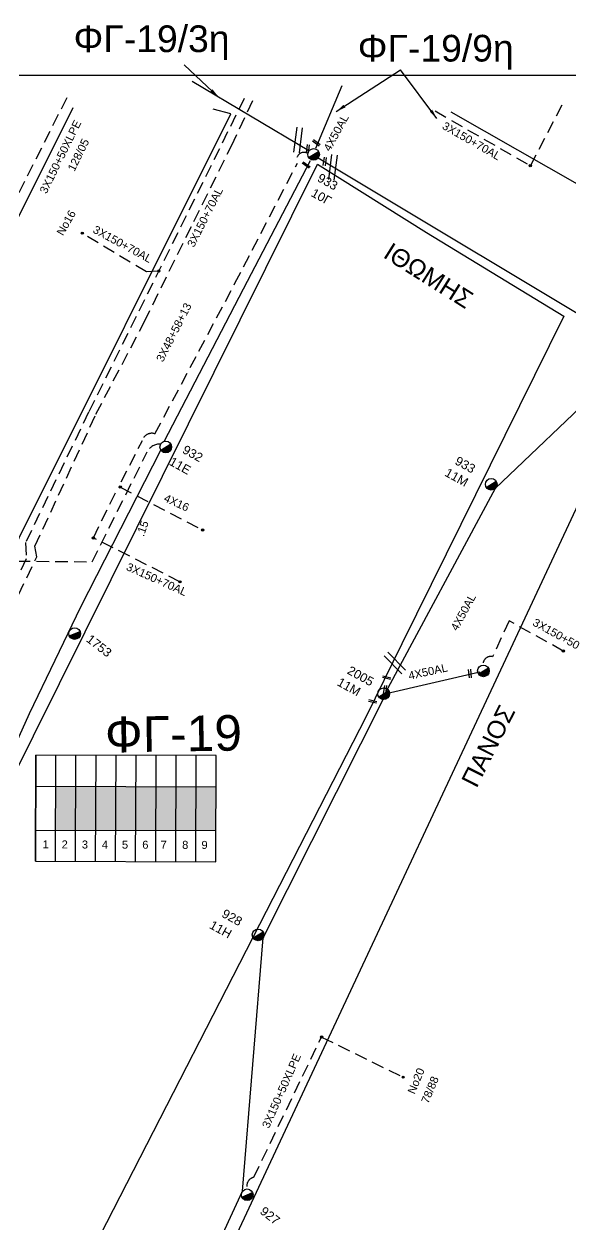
# Model space of a CAD drawing. Header units: millimetres. Extents: x 2662 to 4998, y 438 to 1235.
# Drawn here: x 4535.3 to 4590.9, y 1098.8 to 1220.9 of the extents above; entities that cross this region are included whole.
import ezdxf
from ezdxf.enums import TextEntityAlignment as Align

# ---------------------------------------------------------------- set-up
doc = ezdxf.new("R2010")
doc.units = ezdxf.units.MM
doc.linetypes.add('DASHED', pattern=[19.05, 12.7, -6.35])
for name, color, linetype in [('Άγνωστα', 7, 'Continuous'), ('Ασφαλειοκιβώτια Χ.Τ 9 αναχωρήσεων', 7, 'Continuous'), ('Γυμνά εναέρια ΧΤ και ΦΟΠ (3Φ)   4x50+16AL', 7, 'Continuous'), ('Εναέρια παροχή ΧΤ 4x16', 7, 'SYN_LINE'), ('Επιγραφές - Σχήματα', 7, 'Continuous'), ('Καλώδια ΧΤ   3x150+70AL', 7, 'DASHED'), ('Καλώδια ΧΤ   3x150AL+50CU', 7, 'DASHED'), ('Καλώδια ΧΤ   4x50AL', 7, 'DASHED'), ('Μηχανική τομή', 7, 'Continuous'), ('Στύλος ΦΜ', 7, 'Continuous'), ('Στύλος ΦΜ @ 1', 7, 'Continuous'), ('Συνδέσεις', 7, 'Continuous'), ('Τομή', 7, 'Continuous'), ('Υπόβαθρο ΔΕΗ', 7, 'Continuous'), ('Υπόγεια καλώδια Παροχών ΧΤ   .15', 7, 'DASHED'), ('Υπόγειο καλώδιο Μέσης Τάσης 20KV', 7, 'Continuous')]:
    doc.layers.add(name, color=color, linetype=linetype)
doc.styles.add('arial', font='ARIAL.TTF')
doc.styles.get("Standard").update_dxf_attribs({"font": 'ARIAL.TTF'})
doc.linetypes.add('SYN_LINE', pattern='A,0.5,-0.0001,["/\\/\\/\\/",Standard,S=0.1,R=0,X=0,Y=-0.05],-0.25', length=0.7501)
doc.dimstyles.new('ISO-25', dxfattribs={"dimtxt": 2.5, "dimasz": 2.5, "dimexe": 1.25, "dimexo": 0.625, "dimtad": 1, "dimtxsty": 'Standard', "dimcen": 2.5, "dimadec": 0, "dimazin": 0, "dimtfac": 1, "dimtmove": 0, "dimatfit": 3, "dimfxl": 1, "dimarcsym": 0})

# ---------------------------------------------------------------- blocks, each defined once
blk = doc.blocks.new('ΤΟΜΗ')
at = {"layer": 'Τομή', "ltscale": 40}
for p, q in [((-5.68, 0), (5.68, 0)), ((5.68, -2.33), (-5.68, -2.33))]:
    blk.add_line(p, q, dxfattribs=at)
blk = doc.blocks.new('ΜΗΧΑΝΙΚΗ ΤΟΜΗ')
at = {"layer": 'Μηχανική τομή', "ltscale": 40}
for p, q in [((-1.89, 0.78), (1.89, 0.78)), ((1.89, 0), (-1.89, 0))]:
    blk.add_line(p, q, dxfattribs=at)
blk = doc.blocks.new('ΥΠΑΡΧΩΝ ΤΣΙΜΕΝΤΕΝΙΟΣ ΣΤΥΛΟΣ')
at = {"layer": 'Στύλος ΦΜ'}
blk.add_hatch(color=7, dxfattribs=at).paths.add_polyline_path([(-1.29, -2.28, 0.574793), (2.62, 0, 0.268822), (1.3, 2.27)])
at = {"layer": 'Στύλος ΦΜ', "color": 7}
blk.add_line((-1.29, -2.28), (1.3, 2.27), dxfattribs=at)
blk.add_circle((0, 0), 2.62, dxfattribs=at)
at = {"layer": 'Στύλος ΦΜ', "flags": 4}
for tag, p in [('ΑΡΙΘΜΟΣ', (-4.68, 8.05)), ('ΤΥΠΟΣ', (-4.91, 3.03))]:
    blk.add_attdef(tag, p, '', height=4, dxfattribs=at)
blk = doc.blocks.new('_ΣΥΝΔΕΣΗ')
at = {"layer": 'Συνδέσεις', "linetype": 'SYN_LINE', "ltscale": 40}
blk.add_hatch(color=256, dxfattribs=at).paths.add_polyline_path([(0.5, -0.01, 1), (-0.5, -0.01, 1)])
at = {"layer": 'Συνδέσεις'}
blk.add_circle((0, -0.01), 0.5, dxfattribs=at)
blk = doc.blocks.new('ΑΣΦΑΛΕΙΟΚΙΒΩΤΙΟ ΥΠΟΣΤΑΘΜΟΥ 9 ΑΝΑΧΩΡΗΣΕΩΝ')
at = {"layer": 'Ασφαλειοκιβώτια Χ.Τ 9 αναχωρήσεων', "ltscale": 40}
for p, q in [((-23.8, 40.36), (24.02, 40.36)), ((-9.72, 40.36), (-9.72, -40.64)), ((9.94, 40.36), (9.94, -40.64)), ((-23.8, 31.36), (24.02, 31.36)), ((-23.8, 22.36), (24.02, 22.36)), ((-23.8, 13.36), (24.02, 13.36)), ((-23.8, 4.36), (24.02, 4.36)), ((-23.8, -4.64), (24.02, -4.64)), ((-23.8, -13.64), (24.02, -13.64)), ((-23.8, -22.64), (24.02, -22.64)), ((-23.8, -31.64), (24.02, -31.64))]:
    blk.add_line(p, q, dxfattribs=at)
at = {"layer": 'Ασφαλειοκιβώτια Χ.Τ 9 αναχωρήσεων'}
blk.add_lwpolyline([(-23.8, -40.64), (24.02, -40.64), (24.02, 40.36), (-23.8, 40.36)], close=True, dxfattribs=at)
for s, p in [('1', (-17.96, 37.24)), ('2', (-17.96, 28.67)), ('3', (-17.96, 19.6)), ('4', (-17.96, 10.58)), ('5', (-17.96, 1.57)), ('6', (-17.96, -7.57)), ('7', (-17.96, -15.81)), ('8', (-17.96, -25.5)), ('9', (-17.96, -34.19))]:
    blk.add_text(s, height=3.6, rotation=270, dxfattribs=at).set_placement(p)
at = {"layer": 'Ασφαλειοκιβώτια Χ.Τ 9 αναχωρήσεων', "ltscale": 40}
for tag, height, p in [('ΟΝΟΜΑ', 5, (-0.16, 44.31)), ('ΚΕΙΜΕΝΟ 1', 2, (17.06, 35.59)), ('ΚΕΙΜΕΝΟ 2', 2, (17.06, 26.88)), ('ΚΕΙΜΕΝΟ 3', 2, (17.06, 17.69)), ('ΚΕΙΜΕΝΟ 4', 2, (17.06, 8.71)), ('ΚΕΙΜΕΝΟ 5', 2, (17.06, -0.13)), ('ΚΕΙΜΕΝΟ 6', 2, (17.06, -9.05)), ('ΚΕΙΜΕΝΟ 7', 2, (17.06, -18.13)), ('ΚΕΙΜΕΝΟ 8', 2, (17.06, -26.85)), ('ΚΕΙΜΕΝΟ 9', 2, (17.06, -35.99)), ('ΣΧ', 2, (-0.1, -42.64))]:
    blk.add_attdef(tag, text='', height=height, dxfattribs=at).set_placement(p, align=Align.MIDDLE_CENTER)

msp = doc.modelspace()

# ---------------------------------------------------------------- hatches: boundary and pattern name
at = {"layer": 'Ασφαλειοκιβώτια Χ.Τ 9 αναχωρήσεων'}
h = msp.add_hatch(color=30, dxfattribs=at)
h.dxf.hatch_style = 1
h.paths.add_polyline_path([(4538.52, 1143.41), (4538.51, 1138.96), (4540.54, 1138.96), (4540.56, 1143.4)])
h = msp.add_hatch(color=62, dxfattribs=at)
h.dxf.hatch_style = 1
h.paths.add_polyline_path([(4540.56, 1143.4), (4540.54, 1138.96), (4542.57, 1138.95), (4542.59, 1143.39)])
h = msp.add_hatch(color=27, dxfattribs=at)
h.dxf.hatch_style = 1
h.paths.add_polyline_path([(4542.59, 1143.39), (4542.57, 1138.95), (4544.61, 1138.94), (4544.62, 1143.38)])
h = msp.add_hatch(color=1, dxfattribs=at)
h.dxf.hatch_style = 1
h.paths.add_polyline_path([(4544.62, 1143.38), (4544.61, 1138.94), (4546.64, 1138.94), (4546.66, 1143.38)])
h = msp.add_hatch(color=151, dxfattribs=at)
h.dxf.hatch_style = 1
h.paths.add_polyline_path([(4546.66, 1143.38), (4546.64, 1138.94), (4548.68, 1138.93), (4548.69, 1143.37)])
h = msp.add_hatch(color=85, dxfattribs=at)
h.dxf.hatch_style = 1
h.paths.add_polyline_path([(4548.69, 1143.37), (4548.68, 1138.93), (4550.71, 1138.92), (4550.73, 1143.36)])
h = msp.add_hatch(color=2, dxfattribs=at)
h.dxf.hatch_style = 1
h.paths.add_polyline_path([(4550.73, 1143.36), (4550.71, 1138.92), (4552.74, 1138.91), (4552.76, 1143.36)])
h = msp.add_hatch(color=6, dxfattribs=at)
h.dxf.hatch_style = 1
h.paths.add_polyline_path([(4552.76, 1143.36), (4552.74, 1138.91), (4554.78, 1138.91), (4554.79, 1143.35)])

# ---------------------------------------------------------------- linework, layer by layer
at = {"layer": 'Άγνωστα', "color": 6, "linetype": 'DASHED', "ltscale": 0.1}
msp.add_lwpolyline([(4545.16, 1174.36), (4547.32, 1178.57, -0.433944), (4548.59, 1179.24), (4556.72, 1194.54), (4563.07, 1206.77, -0.717593), (4564.05, 1207.78, -0.257112)], format="xyb", dxfattribs=at)
at = {"layer": 'Άγνωστα', "color": 6}
for points in [[(4549.51, 1178.46), (4557.59, 1193.98), (4564.4, 1207.04)], [(4530.36, 1138.67), (4535.84, 1150.8), (4541.05, 1161.64), (4549.18, 1177.59)]]:
    msp.add_lwpolyline(points, dxfattribs=at)
at = {"layer": 'Άγνωστα', "color": 85, "linetype": 'DASHED', "ltscale": 0.1}
msp.add_lwpolyline([(4557.98, 1102.47, -0.455794), (4558.63, 1103.66), (4565.51, 1117.92), (4573.8, 1113.84)], format="xyb", dxfattribs=at)
at = {"layer": 'Γυμνά εναέρια ΧΤ και ΦΟΠ (3Φ)   4x50+16AL', "color": 1, "linetype": 'Continuous', "ltscale": 0.1}
msp.add_lwpolyline([(4565.19, 1207.3), (4598.09, 1187.54), (4628.11, 1170.91)], dxfattribs=at)
at = {"layer": 'Γυμνά εναέρια ΧΤ και ΦΟΠ (3Φ)   4x50+16AL', "color": 85, "ltscale": 0.1}
for points in [[(4572.08, 1152.85), (4572.08, 1152.85), (4572.08, 1152.85), (4581.61, 1155.05)], [(4557.5, 1102.24), (4559.59, 1128.01), (4571.98, 1152.65)], [(4541.75, 1068.23), (4547.99, 1081.29), (4548.23, 1082.18), (4557.5, 1102.24)]]:
    msp.add_lwpolyline(points, dxfattribs=at)
at = {"layer": 'Εναέρια παροχή ΧΤ 4x16', "color": 6, "linetype": 'DASHED', "ltscale": 0.1}
msp.add_lwpolyline([(4545.06, 1173.83), (4553.43, 1169.46)], dxfattribs=at)
at = {"layer": 'Επιγραφές - Σχήματα'}
msp.add_lwpolyline([(4901.44, 1215.67), (4901.44, 1215.67), (3912.5, 1215.67), (3912.5, 717.65), (4901.44, 717.58)], dxfattribs=at)
at = {"layer": 'Καλώδια ΧΤ   3x150+70AL', "color": 30, "ltscale": 0.1}
msp.add_lwpolyline([(4523.72, 1155.13), (4529.77, 1152.59), (4536.58, 1166.73), (4536.4, 1167.82), (4542.59, 1181.24), (4547.52, 1190.65), (4552.54, 1200.83), (4556.36, 1208.52), (4558.63, 1213.32)], dxfattribs=at)
at = {"layer": 'Καλώδια ΧΤ   3x150+70AL', "color": 62, "ltscale": 0.1}
for points in [[(4557.67, 1213.34), (4541.85, 1181.43), (4535.45, 1168.19), (4535.51, 1166.52), (4529.13, 1153.46), (4523.96, 1155.63)], [(4548.97, 1195.79), (4547.72, 1195.71), (4541.19, 1199.64)]]:
    msp.add_lwpolyline(points, dxfattribs=at)
at = {"layer": 'Καλώδια ΧΤ   3x150+70AL', "color": 6, "ltscale": 0.1}
msp.add_lwpolyline([(4577.06, 1212.06), (4586.74, 1206.49), (4590.26, 1213.23)], dxfattribs=at)
for points in [[(4542.33, 1168.67, -0.040147), (4542.33, 1168.67), (4544.85, 1173.8)], [(4551.13, 1164.2), (4542.33, 1168.67, -0.039138), (4542.33, 1168.67, -0.039138)]]:
    msp.add_lwpolyline(points, format="xyb", dxfattribs=at)
at = {"layer": 'Καλώδια ΧΤ   3x150AL+50CU', "color": 30, "linetype": 'DASHED', "ltscale": 0.1}
msp.add_lwpolyline([(4539.62, 1213.39), (4532.24, 1198.74), (4532.19, 1198.87, 0.660331), (4531.71, 1198.9, 0.23849), (4531.72, 1197.87, -0.0567)], format="xyb", dxfattribs=at)
at = {"layer": 'Καλώδια ΧΤ   3x150AL+50CU', "color": 85, "linetype": 'DASHED', "ltscale": 0.1}
msp.add_lwpolyline([(4590.08, 1157.16), (4584.59, 1160.22), (4584.59, 1160.22), (4582.89, 1156.58, 0.534481), (4581.94, 1155.73)], format="xyb", dxfattribs=at)
at = {"layer": 'Καλώδια ΧΤ   4x50AL', "color": 6, "linetype": 'Continuous', "ltscale": 0.1}
msp.add_lwpolyline([(4564.94, 1208.27), (4567.6, 1214.65)], dxfattribs=at)
at = {"layer": 'Καλώδια ΧΤ   4x50AL', "color": 1, "linetype": 'Continuous', "ltscale": 0.1}
msp.add_lwpolyline([(4597.58, 1187.23), (4593.96, 1183.99), (4583.17, 1173.68), (4572.02, 1152.93)], dxfattribs=at)
at = {"layer": 'Υπόβαθρο ΔΕΗ'}
for points in [[(4540.26, 1212.38), (4488.34, 1108.36), (4501.41, 1101.29), (4533.89, 1166.48), (4534.79, 1168.66), (4556.29, 1211.76), (4554.49, 1212.23)], [(4600.77, 1212.35), (4595.4, 1202.42), (4578.7, 1211.95)], [(4565.12, 1206.65), (4576.19, 1199.72), (4590.14, 1191.2), (4573.68, 1157.88), (4570.04, 1150.52), (4534.85, 1081.85), (4510.01, 1095.75), (4565.12, 1206.65)], [(4598.26, 1186.33), (4627.39, 1170.01), (4602.59, 1065.57), (4552.52, 1088.46), (4598.26, 1186.33)]]:
    msp.add_lwpolyline(points, dxfattribs=at)
at = {"layer": 'Υπόγεια καλώδια Παροχών ΧΤ   .15', "color": 6, "ltscale": 0.1}
msp.add_lwpolyline([(4534.55, 1166.1), (4534.65, 1166.3), (4542.2, 1166.23), (4547.81, 1177.42, -0.306352), (4549.17, 1178.19)], format="xyb", dxfattribs=at)
at = {"layer": 'Υπόγειο καλώδιο Μέσης Τάσης 20KV', "color": 62}
msp.add_lwpolyline([(4564.24, 1208.01), (4552.38, 1215.06)], dxfattribs=at)

# ---------------------------------------------------------------- block references
at = {"layer": 'Ασφαλειοκιβώτια Χ.Τ 9 αναχωρήσεων', "xscale": 0.2259914949150556, "yscale": 0.2259914949150556, "zscale": 0.2259914949150556, "rotation": 89.79863056021844}
msp.add_blockref('ΑΣΦΑΛΕΙΟΚΙΒΩΤΙΟ ΥΠΟΣΤΑΘΜΟΥ 9 ΑΝΑΧΩΡΗΣΕΩΝ', (4545.6, 1141.13), dxfattribs=at)
at = {"layer": 'Μηχανική τομή'}
for p, xscale, yscale, zscale, rotation in [((4564.94, 1208.75), 0.2259914949150549, 0.2259914949150549, 0.2259914949150549, 323.5815292128069), ((4564.21, 1208.19), 0.2259914949150549, 0.2259914949150549, 0.2259914949150549, 82.09694122074997), ((4563.9, 1206.49), 0.2259914949150549, 0.2259914949150549, 0.2259914949150549, 323.5815292128069), ((4565.93, 1206.91), 0.225991494915055, 0.225991494915055, 0.225991494915055, 82.09694122074997), ((4580.5, 1154.86), 0.225991494915055, 0.225991494915055, 0.225991494915055, 274.7258600937332), ((4572.16, 1154.53), 0.225991494915055, 0.225991494915055, 0.225991494915055, 165.1276300346512), ((4572.06, 1153.22), 0.2259914949150549, 0.2259914949150549, 0.2259914949150549, 82.09694122074997), ((4570.73, 1152.12), 0.225991494915055, 0.225991494915055, 0.225991494915055, 166.9787928681099)]:
    msp.add_blockref('ΜΗΧΑΝΙΚΗ ΤΟΜΗ', p, dxfattribs=dict(at, xscale=xscale, yscale=yscale, zscale=zscale, rotation=rotation))
at = {"layer": 'Στύλος ΦΜ @ 1', "ltscale": 40}
ref = msp.add_blockref('ΥΠΑΡΧΩΝ ΤΣΙΜΕΝΤΕΝΙΟΣ ΣΤΥΛΟΣ', (4564.71, 1207.65), dxfattribs=dict(at, xscale=0.2259914949150553, yscale=0.2259914949150553, zscale=0.2259914949150553, rotation=331.0369859136696))
ref.add_attrib('ΤΥΠΟΣ', '933', (4565, 1204.98), dxfattribs={"layer": 'Στύλος ΦΜ', "height": 0.904, "rotation": 331.037, "flags": 4})
ref.add_attrib('ΑΡΙΘΜΟΣ', '10Γ', (4564.37, 1203.45), dxfattribs={"layer": 'Στύλος ΦΜ', "height": 0.904, "rotation": 331.037, "flags": 4})
ref = msp.add_blockref('ΥΠΑΡΧΩΝ ΤΣΙΜΕΝΤΕΝΙΟΣ ΣΤΥΛΟΣ', (4549.69, 1177.9), dxfattribs=dict(at, xscale=0.2259914949150553, yscale=0.2259914949150553, zscale=0.2259914949150553, rotation=331.0369859136696))
ref.add_attrib('ΤΥΠΟΣ', '932', (4551.29, 1177.35), dxfattribs={"layer": 'Στύλος ΦΜ', "height": 0.904, "rotation": 331.037, "flags": 4})
ref.add_attrib('ΑΡΙΘΜΟΣ', '11E', (4549.95, 1176.14), dxfattribs={"layer": 'Στύλος ΦΜ', "height": 0.904, "rotation": 331.037, "flags": 4})
ref = msp.add_blockref('ΥΠΑΡΧΩΝ ΤΣΙΜΕΝΤΕΝΙΟΣ ΣΤΥΛΟΣ', (4582.76, 1174.11), dxfattribs=dict(at, xscale=0.2259914949150553, yscale=0.2259914949150553, zscale=0.2259914949150553, rotation=331.0369859136696))
ref.add_attrib('ΤΥΠΟΣ', '11Μ', (4577.95, 1175.02), dxfattribs={"layer": 'Στύλος ΦΜ', "height": 0.904, "rotation": 331.037, "flags": 4})
ref.add_attrib('ΑΡΙΘΜΟΣ', '933', (4578.98, 1176.21), dxfattribs={"layer": 'Στύλος ΦΜ', "height": 0.904, "rotation": 331.037, "flags": 4})
ref = msp.add_blockref('ΥΠΑΡΧΩΝ ΤΣΙΜΕΝΤΕΝΙΟΣ ΣΤΥΛΟΣ', (4540.43, 1158.93), dxfattribs=dict(at, xscale=0.2259914949150555, yscale=0.2259914949150555, zscale=0.2259914949150555, rotation=322.0815134333027))
ref.add_attrib('ΤΥΠΟΣ', '1753', (4541.53, 1158.2), dxfattribs={"layer": 'Στύλος ΦΜ', "height": 0.904, "rotation": 322.0815, "flags": 4})
ref = msp.add_blockref('ΥΠΑΡΧΩΝ ΤΣΙΜΕΝΤΕΝΙΟΣ ΣΤΥΛΟΣ', (4571.83, 1152.82), dxfattribs=dict(at, xscale=0.2259914949150553, yscale=0.2259914949150553, zscale=0.2259914949150553, rotation=331.0369859136696))
ref.add_attrib('ΤΥΠΟΣ', '11Μ', (4567.01, 1153.72), dxfattribs={"layer": 'Στύλος ΦΜ', "height": 0.904, "rotation": 331.037, "flags": 4})
ref.add_attrib('ΑΡΙΘΜΟΣ', '2005', (4568.04, 1154.91), dxfattribs={"layer": 'Στύλος ΦΜ', "height": 0.904, "rotation": 331.037, "flags": 4})
at = {"layer": 'Στύλος ΦΜ @ 1', "ltscale": 40, "xscale": 0.2259914949150553, "yscale": 0.2259914949150553, "zscale": 0.2259914949150553, "rotation": 331.0369859136696}
msp.add_blockref('ΥΠΑΡΧΩΝ ΤΣΙΜΕΝΤΕΝΙΟΣ ΣΤΥΛΟΣ', (4581.96, 1155.14), dxfattribs=at)
at = {"layer": 'Στύλος ΦΜ @ 1', "ltscale": 40}
ref = msp.add_blockref('ΥΠΑΡΧΩΝ ΤΣΙΜΕΝΤΕΝΙΟΣ ΣΤΥΛΟΣ', (4559.07, 1128.3), dxfattribs=dict(at, xscale=0.2259914949150553, yscale=0.2259914949150553, zscale=0.2259914949150553, rotation=331.0369859136696))
ref.add_attrib('ΤΥΠΟΣ', '11H', (4554.04, 1129.03), dxfattribs={"layer": 'Στύλος ΦΜ', "height": 0.904, "rotation": 331.037, "flags": 4})
ref.add_attrib('ΑΡΙΘΜΟΣ', '928', (4555.29, 1130.19), dxfattribs={"layer": 'Στύλος ΦΜ', "height": 0.904, "rotation": 331.037, "flags": 4})
ref = msp.add_blockref('ΥΠΑΡΧΩΝ ΤΣΙΜΕΝΤΕΝΙΟΣ ΣΤΥΛΟΣ', (4557.96, 1101.88), dxfattribs=dict(at, xscale=0.2259914949150555, yscale=0.2259914949150555, zscale=0.2259914949150555, rotation=322.0815134333027))
ref.add_attrib('ΤΥΠΟΣ', '927', (4559.18, 1100.05), dxfattribs={"layer": 'Στύλος ΦΜ', "height": 0.904, "rotation": 322.0815, "flags": 4})
at = {"layer": 'Συνδέσεις', "xscale": 0.2259914949150555, "yscale": 0.2259914949150555, "zscale": 0.2259914949150555}
for p in [(4586.72, 1206.5), (4541.2, 1199.64), (4548.98, 1195.8), (4545.07, 1173.83), (4542.34, 1168.66), (4553.43, 1169.46), (4551.14, 1164.2), (4590.09, 1157.16), (4565.52, 1117.92), (4573.81, 1113.84)]:
    msp.add_blockref('_ΣΥΝΔΕΣΗ', p, dxfattribs=at)
at = {"layer": 'Τομή'}
for p, xscale, yscale, zscale, rotation in [((4563.39, 1209.07), 0.2259914949150555, 0.2259914949150555, 0.2259914949150555, 262.7982607523363), ((4566.94, 1206.31), 0.2259914949150555, 0.2259914949150555, 0.2259914949150555, 262.7982607523363), ((4573.15, 1156.12), 0.2259914949150554, 0.2259914949150554, 0.2259914949150554, 314.4487626476372)]:
    msp.add_blockref('ΤΟΜΗ', p, dxfattribs=dict(at, xscale=xscale, yscale=yscale, zscale=zscale, rotation=rotation))

# ---------------------------------------------------------------- texts
at = {"ltscale": 40, "insert": (4543.48, 1150.46), "char_height": 3.6159, "width": 19.1112, "attachment_point": 1, "rotation": 0.8451, "style": 'arial'}
msp.add_mtext('{\\fArial|b0|i0|c204|p34;Ф}Γ-19', dxfattribs=at)
at = {"layer": 'Άγνωστα', "ltscale": 40, "attachment_point": 1, "style": 'arial'}
for s, insert, char_height, width, rotation in [('3X150+50XLPE', (4536.83, 1203.94), 0.8136, 62.5458, 63.8674), ('128/05', (4539.68, 1206.22), 0.814, 62.5458, 63.8674), ('\\pt13.831;Νο16', (4538.54, 1199.72), 0.8136, 61.9781, 60.2843), ('3X48+58+13', (4548.67, 1186.84), 0.814, 62.5458, 63.1262), ('3X150+50', (4587.28, 1160.53), 0.814, 61.9781, 331.0896), ('3X150+50XLPE', (4559.43, 1108.9), 0.8136, 62.5458, 66.1461), ('Νο20', (4574.22, 1112.36), 0.814, 61.9781, 67.4017), ('78/88', (4575.61, 1111.4), 0.814, 61.9781, 67.4017)]:
    msp.add_mtext(s, dxfattribs=dict(at, insert=insert, char_height=char_height, width=width, rotation=rotation))
at = {"layer": 'Εναέρια παροχή ΧΤ 4x16', "ltscale": 40, "insert": (4549.75, 1173.16), "char_height": 0.814, "width": 61.9781, "attachment_point": 1, "rotation": 335.4857, "style": 'arial'}
msp.add_mtext('4X16', dxfattribs=at)
at = {"layer": 'Επιγραφές - Σχήματα', "ltscale": 40, "char_height": 2.712, "width": 19.1112, "attachment_point": 1, "style": 'arial'}
for s, insert in [('ΦΓ-19/3η', (4540.32, 1220.76)), ('ΦΓ-19/9η', (4569.19, 1219.8))]:
    msp.add_mtext(s, dxfattribs=dict(at, insert=insert))
at = {"layer": 'Επιγραφές - Σχήματα', "ltscale": 40, "width": 19.1112, "attachment_point": 1, "style": 'arial'}
for s, insert, char_height, rotation in [('ΙΘΩΜΗΣ', (4572.63, 1198.77), 1.808, 327.7929), ('{\\fArial|b0|i0|c204|p34;П}ANOΣ', (4579.65, 1143.97), 1.8079, 63.2346)]:
    msp.add_mtext(s, dxfattribs=dict(at, insert=insert, char_height=char_height, rotation=rotation))
at = {"layer": 'Καλώδια ΧΤ   3x150+70AL', "ltscale": 40, "char_height": 0.814, "width": 62.5458, "attachment_point": 1, "style": 'arial'}
for insert, rotation in [((4578.1, 1211.01), 330.1675), ((4551.82, 1198.5), 63.1262), ((4545.93, 1166.17), 335.8561)]:
    msp.add_mtext('3X150+70AL', dxfattribs=dict(at, insert=insert, rotation=rotation))
at = {"layer": 'Καλώδια ΧΤ   3x150+70AL', "color": 0, "ltscale": 40, "insert": (4542.59, 1200.46), "char_height": 0.814, "width": 62.5458, "attachment_point": 1, "rotation": 331.4846, "style": 'arial'}
msp.add_mtext('3X150+70AL', dxfattribs=at)
at = {"layer": 'Καλώδια ΧΤ   4x50AL', "ltscale": 40, "char_height": 0.814, "width": 62.5458, "attachment_point": 1, "style": 'arial'}
for insert, rotation in [((4565.66, 1208.27), 61.3488), ((4578.59, 1159.53), 61.3488), ((4574.27, 1155.03), 12.4436)]:
    msp.add_mtext('4X50AL', dxfattribs=dict(at, insert=insert, rotation=rotation))
at = {"layer": 'Υπόγεια καλώδια Παροχών ΧΤ   .15', "ltscale": 40, "insert": (4546.68, 1169.01), "char_height": 0.814, "width": 61.9781, "attachment_point": 1, "rotation": 70.6188, "style": 'arial'}
msp.add_mtext('.15', dxfattribs=at)

# ---------------------------------------------------------------- leaders
at = {"layer": 'Επιγραφές - Σχήματα', "ltscale": 40}
for points in [[(4555.05, 1213.47), (4551.56, 1216.76)], [(4567.01, 1212.01), (4573.54, 1216.25)], [(4577.23, 1211.29), (4573.54, 1216.25)]]:
    msp.add_leader(points, dimstyle='ISO-25', override={"dimasz": 1, "dimtad": 0}, dxfattribs=at)

doc.saveas('drawing.dxf')
